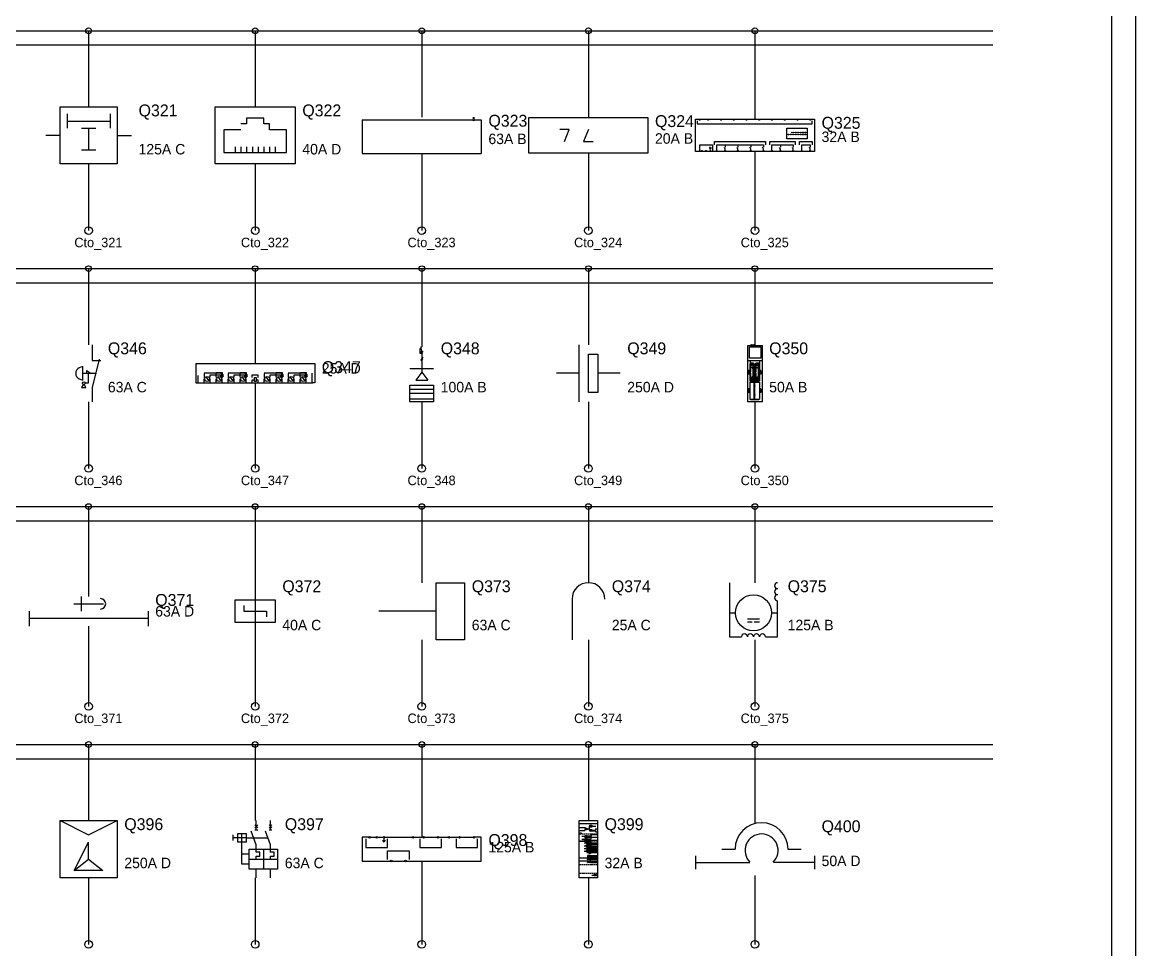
# Model space of a CAD drawing. Header units: metres. Extents: x 2 to 99, y 2 to 133.
# Drawn here: x 75.61 to 99, y 49.69 to 69.18 of the extents above; entities that cross this region are included whole.
import ezdxf

# ---------------------------------------------------------------- set-up
doc = ezdxf.new("R2010")
doc.units = ezdxf.units.M
for name, color, linetype in [('BARRAS_BUSBAR', 7, 'Continuous'), ('COMPONENTES', 7, 'Continuous'), ('FORMATO_LAMINA', 7, 'Continuous'), ('LINEAS_FUERZA', 7, 'Continuous'), ('TEXTOS_CIRCUITO', 7, 'Continuous')]:
    doc.layers.add(name, color=color, linetype=linetype)

msp = doc.modelspace()

# ---------------------------------------------------------------- linework, layer by layer
at = {"layer": 'BARRAS_BUSBAR'}
for p, q in [((5, 69), (96, 69)), ((5, 68.7), (96, 68.7)), ((5, 64), (96, 64)), ((5, 63.7), (96, 63.7)), ((5, 59), (96, 59)), ((5, 58.7), (96, 58.7)), ((5, 54), (96, 54)), ((5, 53.7), (96, 53.7))]:
    msp.add_line(p, q, dxfattribs=at)
at = {"layer": 'COMPONENTES'}
for p, q in [((76.55, 67.25), (76.55, 66.95)), ((77.45, 67.25), (77.45, 66.95)), ((85.081, 67.183), (85.081, 67.135)), ((85.089, 67.183), (85.089, 67.135)), ((85.097, 67.183), (85.097, 67.135)), ((76.55, 67.1), (77.45, 67.1)), ((76.85, 66.95), (77.15, 66.95)), ((77, 66.95), (77, 66.5)), ((82.75, 67.127), (85.065, 67.127)), ((82.75, 67.127), (82.75, 66.417)), ((85.113, 67.127), (85.25, 67.127)), ((85.25, 67.127), (85.25, 66.417)), ((76.4, 66.8), (76.1, 66.8)), ((77.6, 66.8), (77.9, 66.8)), ((76.85, 66.5), (77.15, 66.5)), ((80.08, 66.56), (80.08, 66.44)), ((80.2, 66.56), (80.2, 66.44)), ((80.32, 66.56), (80.32, 66.44)), ((80.44, 66.56), (80.44, 66.44)), ((80.56, 66.56), (80.56, 66.44)), ((80.68, 66.56), (80.68, 66.44)), ((80.8, 66.56), (80.8, 66.44)), ((80.92, 66.56), (80.92, 66.44)), ((90.036, 66.537), (90.089, 66.537)), ((90.045, 66.528), (90.08, 66.528)), ((90.054, 66.519), (90.071, 66.519)), ((90.062, 66.541), (90.062, 66.559)), ((82.75, 66.417), (85.25, 66.417)), ((77.075, 62.4), (77.075, 62.07)), ((83.988, 62.317), (83.959, 62.317)), ((83.959, 62.317), (83.959, 62.222)), ((83.959, 62.255), (84.017, 62.255)), ((84.008, 62.367), (83.992, 62.35)), ((83.992, 62.367), (84.008, 62.35)), ((84, 62.4), (84, 62.359)), ((84, 62.263), (84.017, 62.263)), ((84, 62.247), (84.017, 62.247)), ((84, 62.243), (84, 62.234)), ((84.017, 62.263), (84.017, 62.247)), ((87.3, 62.4), (87.3, 61.2)), ((90.92, 62.395), (90.904, 62.389)), ((90.936, 62.4), (90.92, 62.395)), ((90.933, 62.397), (90.93, 62.397)), ((90.936, 62.397), (90.933, 62.397)), ((90.936, 62.4), (90.936, 62.397)), ((90.936, 62.395), (90.936, 62.397)), ((90.938, 62.395), (90.936, 62.395)), ((90.941, 62.395), (90.938, 62.395)), ((90.941, 62.392), (90.941, 62.395)), ((90.943, 62.392), (90.941, 62.392)), ((90.946, 62.392), (90.943, 62.392)), ((90.946, 62.389), (90.946, 62.392)), ((90.949, 62.389), (90.946, 62.389)), ((90.951, 62.389), (90.949, 62.389)), ((90.954, 62.389), (90.951, 62.389)), ((90.957, 62.389), (90.954, 62.389)), ((90.959, 62.389), (90.957, 62.389)), ((90.962, 62.389), (90.959, 62.389)), ((90.964, 62.389), (90.962, 62.389)), ((90.967, 62.392), (90.964, 62.392)), ((90.964, 62.392), (90.964, 62.389)), ((90.97, 62.392), (90.967, 62.392)), ((90.972, 62.395), (90.97, 62.392)), ((90.975, 62.395), (90.972, 62.395)), ((90.975, 62.397), (90.975, 62.4)), ((90.991, 62.395), (90.975, 62.4)), ((90.978, 62.397), (90.975, 62.397)), ((90.975, 62.397), (90.975, 62.395)), ((90.98, 62.397), (90.978, 62.397)), ((91.007, 62.389), (90.991, 62.395)), ((77.075, 62.07), (77.255, 62.07)), ((79.25, 62.005), (79.25, 61.601)), ((79.25, 62.005), (81.75, 62.005)), ((81.75, 62.005), (81.75, 61.601)), ((83.959, 62.222), (84.017, 62.222)), ((84.021, 62.127), (83.979, 62.086)), ((84.021, 62.102), (83.979, 62.061)), ((84, 62.21), (84, 62.193)), ((84, 62.193), (84, 61.928)), ((90.859, 62.071), (91.143, 62.071)), ((90.891, 61.997), (90.891, 61.639)), ((90.891, 61.997), (91.096, 61.997)), ((90.904, 61.997), (90.904, 62.071)), ((90.904, 61.642), (90.904, 61.995)), ((90.975, 61.995), (90.904, 61.995)), ((90.907, 61.997), (90.907, 62.011)), ((90.972, 62.011), (90.907, 62.011)), ((90.975, 61.997), (90.962, 61.997)), ((90.972, 61.997), (90.972, 62.011)), ((90.975, 61.639), (90.975, 61.997)), ((90.986, 61.639), (90.986, 61.997)), ((90.991, 61.911), (90.991, 61.997)), ((90.999, 61.911), (90.999, 61.997)), ((91.001, 61.997), (91.001, 61.639)), ((91.001, 61.995), (91.043, 61.995)), ((91.009, 61.805), (91.009, 61.995)), ((91.012, 61.882), (91.012, 61.995)), ((91.014, 61.642), (91.014, 61.995)), ((91.086, 61.995), (91.014, 61.995)), ((91.017, 61.997), (91.017, 62.011)), ((91.083, 62.011), (91.017, 62.011)), ((91.043, 61.997), (91.043, 61.995)), ((91.083, 61.997), (91.083, 62.011)), ((91.086, 61.639), (91.086, 61.997)), ((91.096, 62.071), (91.096, 61.639)), ((76.869, 61.95), (76.869, 61.65)), ((76.869, 61.8), (77.169, 61.8)), ((76.955, 61.86), (77.045, 61.8)), ((76.955, 61.86), (76.955, 61.8)), ((76.989, 61.8), (76.989, 61.59)), ((79.793, 61.802), (79.427, 61.802)), ((79.427, 61.799), (79.427, 61.714)), ((79.553, 61.716), (79.553, 61.767)), ((79.553, 61.767), (79.755, 61.767)), ((79.679, 61.716), (79.679, 61.817)), ((79.682, 61.817), (79.806, 61.817)), ((79.755, 61.767), (79.793, 61.719)), ((79.778, 61.784), (79.831, 61.731)), ((79.778, 61.784), (79.778, 61.779)), ((79.778, 61.784), (79.783, 61.784)), ((79.806, 61.794), (79.793, 61.802)), ((79.806, 61.817), (79.806, 61.789)), ((79.806, 61.784), (79.806, 61.794)), ((80.298, 61.802), (79.932, 61.802)), ((79.932, 61.799), (79.932, 61.714)), ((80.058, 61.716), (80.058, 61.767)), ((80.058, 61.767), (80.26, 61.767)), ((80.184, 61.716), (80.184, 61.817)), ((80.187, 61.817), (80.311, 61.817)), ((80.26, 61.767), (80.298, 61.719)), ((80.283, 61.784), (80.336, 61.731)), ((80.283, 61.784), (80.283, 61.779)), ((80.283, 61.784), (80.288, 61.784)), ((80.311, 61.794), (80.298, 61.802)), ((80.311, 61.817), (80.311, 61.789)), ((80.311, 61.784), (80.311, 61.794)), ((80.437, 61.714), (80.437, 61.767)), ((80.437, 61.767), (80.561, 61.767)), ((80.563, 61.714), (80.563, 61.767)), ((81.056, 61.802), (80.689, 61.802)), ((80.689, 61.799), (80.689, 61.714)), ((80.816, 61.716), (80.816, 61.767)), ((80.816, 61.767), (81.018, 61.767)), ((80.942, 61.716), (80.942, 61.817)), ((80.944, 61.817), (81.068, 61.817)), ((81.018, 61.767), (81.056, 61.719)), ((81.04, 61.784), (81.093, 61.731)), ((81.04, 61.784), (81.04, 61.779)), ((81.04, 61.784), (81.045, 61.784)), ((81.068, 61.794), (81.056, 61.802)), ((81.068, 61.817), (81.068, 61.789)), ((81.068, 61.784), (81.068, 61.794)), ((81.561, 61.802), (81.194, 61.802)), ((81.194, 61.799), (81.194, 61.714)), ((81.321, 61.716), (81.321, 61.767)), ((81.321, 61.767), (81.523, 61.767)), ((81.447, 61.716), (81.447, 61.817)), ((81.449, 61.817), (81.573, 61.817)), ((81.523, 61.767), (81.561, 61.719)), ((81.545, 61.784), (81.598, 61.731)), ((81.545, 61.784), (81.545, 61.779)), ((81.545, 61.784), (81.551, 61.784)), ((81.573, 61.794), (81.561, 61.802)), ((81.573, 61.817), (81.573, 61.789)), ((81.573, 61.784), (81.573, 61.794)), ((81.699, 61.612), (81.699, 61.802)), ((83.752, 61.903), (84.248, 61.903)), ((84, 61.821), (83.876, 61.655)), ((84, 61.928), (84, 61.825)), ((84, 61.821), (84.124, 61.655)), ((87.3, 61.8), (86.833, 61.8)), ((88.167, 61.8), (87.7, 61.8)), ((90.862, 61.858), (90.862, 61.779)), ((90.888, 61.858), (90.862, 61.858)), ((90.888, 61.779), (90.862, 61.779)), ((90.888, 61.858), (90.888, 61.779)), ((90.904, 61.805), (90.891, 61.805)), ((90.904, 61.789), (90.891, 61.789)), ((90.975, 61.979), (90.904, 61.979)), ((90.97, 61.963), (90.904, 61.963)), ((90.904, 61.939), (90.925, 61.939)), ((90.912, 61.834), (90.904, 61.834)), ((90.912, 61.8), (90.904, 61.8)), ((90.912, 61.834), (90.912, 61.939)), ((90.912, 61.697), (90.912, 61.8)), ((90.925, 61.924), (90.925, 61.939)), ((90.946, 61.924), (90.925, 61.924)), ((90.925, 61.905), (90.925, 61.911)), ((90.925, 61.911), (90.93, 61.911)), ((90.93, 61.905), (90.925, 61.905)), ((90.93, 61.911), (90.93, 61.905)), ((90.943, 61.905), (90.943, 61.911)), ((90.943, 61.911), (90.949, 61.911)), ((90.949, 61.905), (90.943, 61.905)), ((90.946, 61.924), (90.946, 61.939)), ((90.975, 61.939), (90.946, 61.939)), ((90.949, 61.911), (90.949, 61.905)), ((90.962, 61.697), (90.962, 61.939)), ((90.97, 61.939), (90.97, 61.979)), ((90.991, 61.911), (90.986, 61.908)), ((90.986, 61.908), (90.986, 61.903)), ((90.986, 61.903), (90.991, 61.897)), ((90.991, 61.911), (90.993, 61.911)), ((90.996, 61.908), (90.991, 61.905)), ((90.991, 61.905), (90.991, 61.903)), ((90.991, 61.903), (90.996, 61.9)), ((90.991, 61.897), (90.993, 61.897)), ((90.991, 61.726), (90.991, 61.897)), ((90.993, 61.911), (90.993, 61.908)), ((90.993, 61.908), (90.996, 61.908)), ((90.993, 61.897), (90.993, 61.9)), ((90.993, 61.9), (90.996, 61.9)), ((90.996, 61.908), (90.996, 61.911)), ((90.996, 61.911), (90.999, 61.911)), ((90.999, 61.905), (90.996, 61.908)), ((90.996, 61.9), (90.999, 61.905)), ((90.996, 61.9), (90.996, 61.897)), ((90.996, 61.897), (90.999, 61.897)), ((91.001, 61.908), (90.999, 61.911)), ((90.999, 61.897), (91.001, 61.903)), ((90.999, 61.726), (90.999, 61.897)), ((91.001, 61.903), (91.001, 61.908)), ((91.014, 61.805), (91.001, 61.805)), ((91.014, 61.789), (91.001, 61.789)), ((91.009, 61.639), (91.009, 61.789)), ((91.012, 61.926), (91.014, 61.926)), ((91.012, 61.908), (91.014, 61.908)), ((91.012, 61.882), (91.014, 61.882)), ((91.086, 61.979), (91.014, 61.979)), ((91.08, 61.963), (91.014, 61.963)), ((91.014, 61.939), (91.036, 61.939)), ((91.022, 61.834), (91.014, 61.834)), ((91.022, 61.8), (91.014, 61.8)), ((91.022, 61.834), (91.022, 61.939)), ((91.022, 61.697), (91.022, 61.8)), ((91.036, 61.924), (91.036, 61.939)), ((91.057, 61.924), (91.036, 61.924)), ((91.036, 61.905), (91.036, 61.911)), ((91.036, 61.911), (91.041, 61.911)), ((91.041, 61.905), (91.036, 61.905)), ((91.041, 61.911), (91.041, 61.905)), ((91.054, 61.905), (91.054, 61.911)), ((91.054, 61.911), (91.059, 61.911)), ((91.059, 61.905), (91.054, 61.905)), ((91.057, 61.924), (91.057, 61.939)), ((91.086, 61.939), (91.057, 61.939)), ((91.059, 61.911), (91.059, 61.905)), ((91.072, 61.697), (91.072, 61.939)), ((91.08, 61.939), (91.08, 61.979)), ((91.125, 61.858), (91.101, 61.858)), ((91.101, 61.858), (91.101, 61.779)), ((91.125, 61.779), (91.101, 61.779)), ((91.125, 61.858), (91.125, 61.779)), ((76.989, 61.59), (76.929, 61.59)), ((79.25, 61.601), (79.293, 61.601)), ((79.301, 61.612), (79.301, 61.754)), ((79.308, 61.601), (79.419, 61.601)), ((79.427, 61.612), (79.427, 61.681)), ((79.427, 61.681), (79.434, 61.681)), ((79.434, 61.601), (79.545, 61.601)), ((79.46, 61.724), (79.523, 61.64)), ((79.553, 61.681), (79.543, 61.681)), ((79.553, 61.612), (79.553, 61.681)), ((79.561, 61.601), (79.672, 61.601)), ((79.679, 61.612), (79.679, 61.681)), ((79.679, 61.681), (79.687, 61.681)), ((79.687, 61.601), (79.798, 61.601)), ((79.712, 61.724), (79.775, 61.64)), ((79.793, 61.719), (79.806, 61.731)), ((79.806, 61.681), (79.795, 61.681)), ((79.806, 61.734), (79.806, 61.714)), ((79.806, 61.612), (79.806, 61.681)), ((79.813, 61.601), (79.924, 61.601)), ((79.831, 61.731), (79.826, 61.731)), ((79.831, 61.731), (79.831, 61.736)), ((79.932, 61.612), (79.932, 61.681)), ((79.932, 61.681), (79.939, 61.681)), ((79.939, 61.601), (80.051, 61.601)), ((79.965, 61.724), (80.028, 61.64)), ((80.058, 61.681), (80.048, 61.681)), ((80.058, 61.612), (80.058, 61.681)), ((80.066, 61.601), (80.177, 61.601)), ((80.184, 61.612), (80.184, 61.681)), ((80.184, 61.681), (80.192, 61.681)), ((80.192, 61.601), (80.303, 61.601)), ((80.217, 61.724), (80.28, 61.64)), ((80.298, 61.719), (80.311, 61.731)), ((80.311, 61.681), (80.301, 61.681)), ((80.311, 61.734), (80.311, 61.714)), ((80.311, 61.612), (80.311, 61.681)), ((80.318, 61.601), (80.429, 61.601)), ((80.336, 61.731), (80.331, 61.731)), ((80.336, 61.731), (80.336, 61.736)), ((80.437, 61.612), (80.437, 61.666)), ((80.437, 61.666), (80.482, 61.666)), ((80.444, 61.601), (80.556, 61.601)), ((80.518, 61.666), (80.561, 61.666)), ((80.563, 61.612), (80.563, 61.666)), ((80.571, 61.601), (80.682, 61.601)), ((80.689, 61.612), (80.689, 61.681)), ((80.689, 61.681), (80.697, 61.681)), ((80.697, 61.601), (80.808, 61.601)), ((80.722, 61.724), (80.785, 61.64)), ((80.816, 61.681), (80.806, 61.681)), ((80.816, 61.612), (80.816, 61.681)), ((80.823, 61.601), (80.934, 61.601)), ((80.942, 61.612), (80.942, 61.681)), ((80.942, 61.681), (80.949, 61.681)), ((80.949, 61.601), (81.061, 61.601)), ((80.975, 61.724), (81.038, 61.64)), ((81.056, 61.719), (81.068, 61.731)), ((81.068, 61.681), (81.058, 61.681)), ((81.068, 61.734), (81.068, 61.714)), ((81.068, 61.612), (81.068, 61.681)), ((81.076, 61.601), (81.187, 61.601)), ((81.093, 61.731), (81.088, 61.731)), ((81.093, 61.731), (81.093, 61.736)), ((81.194, 61.612), (81.194, 61.681)), ((81.194, 61.681), (81.202, 61.681)), ((81.202, 61.601), (81.313, 61.601)), ((81.227, 61.724), (81.29, 61.64)), ((81.321, 61.681), (81.311, 61.681)), ((81.321, 61.612), (81.321, 61.681)), ((81.328, 61.601), (81.439, 61.601)), ((81.447, 61.612), (81.447, 61.681)), ((81.447, 61.681), (81.455, 61.681)), ((81.455, 61.601), (81.566, 61.601)), ((81.48, 61.724), (81.543, 61.64)), ((81.561, 61.719), (81.573, 61.731)), ((81.573, 61.681), (81.563, 61.681)), ((81.573, 61.734), (81.573, 61.714)), ((81.573, 61.612), (81.573, 61.681)), ((81.581, 61.601), (81.692, 61.601)), ((81.598, 61.731), (81.593, 61.731)), ((81.598, 61.731), (81.598, 61.736)), ((81.747, 61.601), (81.707, 61.601)), ((83.876, 61.655), (84.124, 61.655)), ((90.891, 61.639), (91.096, 61.639)), ((90.891, 61.616), (91.096, 61.616)), ((90.891, 61.616), (90.891, 61.258)), ((90.904, 61.697), (90.925, 61.697)), ((90.97, 61.674), (90.904, 61.674)), ((90.975, 61.658), (90.904, 61.658)), ((90.975, 61.642), (90.904, 61.642)), ((90.907, 61.616), (90.907, 61.639)), ((90.907, 61.632), (90.972, 61.632)), ((90.907, 61.624), (90.972, 61.624)), ((90.925, 61.724), (90.925, 61.729)), ((90.925, 61.729), (90.93, 61.729)), ((90.93, 61.724), (90.925, 61.724)), ((90.946, 61.713), (90.925, 61.713)), ((90.925, 61.713), (90.925, 61.697)), ((90.93, 61.729), (90.93, 61.724)), ((90.943, 61.724), (90.943, 61.729)), ((90.943, 61.729), (90.949, 61.729)), ((90.949, 61.724), (90.943, 61.724)), ((90.946, 61.713), (90.946, 61.697)), ((90.975, 61.697), (90.946, 61.697)), ((90.949, 61.729), (90.949, 61.724)), ((90.97, 61.658), (90.97, 61.697)), ((90.972, 61.616), (90.972, 61.639)), ((90.991, 61.726), (90.986, 61.721)), ((90.986, 61.721), (90.986, 61.716)), ((90.986, 61.716), (90.991, 61.713)), ((90.986, 61.258), (90.986, 61.616)), ((90.991, 61.542), (90.986, 61.537)), ((90.986, 61.537), (90.986, 61.532)), ((90.986, 61.532), (90.991, 61.529)), ((90.991, 61.726), (90.993, 61.724)), ((90.996, 61.724), (90.991, 61.721)), ((90.991, 61.721), (90.991, 61.718)), ((90.991, 61.718), (90.996, 61.716)), ((90.991, 61.639), (90.991, 61.713)), ((90.991, 61.713), (90.993, 61.713)), ((90.991, 61.542), (90.991, 61.616)), ((90.991, 61.542), (90.991, 61.539)), ((90.991, 61.539), (90.993, 61.539)), ((90.996, 61.539), (90.991, 61.537)), ((90.991, 61.537), (90.991, 61.532)), ((90.991, 61.532), (90.996, 61.532)), ((90.991, 61.358), (90.991, 61.529)), ((90.991, 61.529), (90.993, 61.529)), ((90.993, 61.724), (90.996, 61.724)), ((90.993, 61.716), (90.996, 61.716)), ((90.993, 61.713), (90.993, 61.716)), ((90.993, 61.539), (90.996, 61.539)), ((90.993, 61.532), (90.996, 61.529)), ((90.993, 61.529), (90.993, 61.532)), ((90.996, 61.724), (90.996, 61.726)), ((90.996, 61.726), (90.999, 61.726)), ((90.999, 61.718), (90.996, 61.724)), ((90.996, 61.716), (90.999, 61.718)), ((90.996, 61.716), (90.996, 61.713)), ((90.996, 61.713), (90.999, 61.713)), ((90.996, 61.539), (90.996, 61.542)), ((90.996, 61.542), (90.999, 61.542)), ((90.999, 61.534), (90.996, 61.539)), ((90.996, 61.532), (90.999, 61.534)), ((90.996, 61.529), (90.999, 61.529)), ((91.001, 61.721), (90.999, 61.726)), ((90.999, 61.713), (91.001, 61.716)), ((90.999, 61.639), (90.999, 61.713)), ((90.999, 61.542), (90.999, 61.616)), ((91.001, 61.537), (90.999, 61.542)), ((90.999, 61.529), (91.001, 61.532)), ((90.999, 61.358), (90.999, 61.529)), ((91.001, 61.716), (91.001, 61.721)), ((91.001, 61.532), (91.001, 61.537)), ((91.014, 61.697), (91.036, 61.697)), ((91.08, 61.674), (91.014, 61.674)), ((91.086, 61.658), (91.014, 61.658)), ((91.086, 61.642), (91.014, 61.642)), ((91.017, 61.639), (91.017, 61.642)), ((91.017, 61.616), (91.017, 61.639)), ((91.017, 61.632), (91.083, 61.632)), ((91.017, 61.624), (91.083, 61.624)), ((91.036, 61.729), (91.041, 61.729)), ((91.036, 61.724), (91.036, 61.729)), ((91.041, 61.724), (91.036, 61.724)), ((91.057, 61.713), (91.036, 61.713)), ((91.036, 61.713), (91.036, 61.697)), ((91.041, 61.729), (91.041, 61.724)), ((91.054, 61.729), (91.059, 61.729)), ((91.054, 61.724), (91.054, 61.729)), ((91.059, 61.724), (91.054, 61.724)), ((91.057, 61.713), (91.057, 61.697)), ((91.086, 61.697), (91.057, 61.697)), ((91.059, 61.729), (91.059, 61.724)), ((91.08, 61.658), (91.08, 61.697)), ((91.083, 61.616), (91.083, 61.639)), ((91.096, 61.616), (91.096, 61.258)), ((83.752, 61.469), (84.248, 61.469)), ((83.752, 61.386), (84.248, 61.386)), ((90.888, 61.476), (90.862, 61.476)), ((90.862, 61.476), (90.862, 61.397)), ((90.888, 61.397), (90.862, 61.397)), ((90.888, 61.476), (90.888, 61.397)), ((90.991, 61.358), (90.986, 61.353)), ((90.986, 61.353), (90.986, 61.347)), ((90.986, 61.347), (90.991, 61.342)), ((90.991, 61.358), (90.991, 61.355)), ((90.991, 61.355), (90.993, 61.355)), ((90.996, 61.353), (90.991, 61.353)), ((90.991, 61.353), (90.991, 61.347)), ((90.991, 61.347), (90.996, 61.347)), ((90.991, 61.345), (90.993, 61.345)), ((90.991, 61.342), (90.991, 61.345)), ((90.991, 61.258), (90.991, 61.342)), ((90.993, 61.355), (90.996, 61.355)), ((90.993, 61.347), (90.993, 61.345)), ((90.993, 61.345), (90.993, 61.347)), ((90.993, 61.345), (90.996, 61.345)), ((90.996, 61.355), (90.999, 61.358)), ((90.999, 61.35), (90.996, 61.353)), ((90.996, 61.347), (90.999, 61.35)), ((90.996, 61.345), (90.999, 61.345)), ((91.001, 61.353), (90.999, 61.358)), ((90.999, 61.342), (91.001, 61.347)), ((90.999, 61.345), (90.999, 61.342)), ((90.999, 61.258), (90.999, 61.342)), ((91.001, 61.347), (91.001, 61.353)), ((91.125, 61.476), (91.101, 61.476)), ((91.101, 61.476), (91.101, 61.397)), ((91.125, 61.397), (91.101, 61.397)), ((91.125, 61.476), (91.125, 61.397)), ((83.752, 61.262), (84.248, 61.262)), ((90.891, 61.258), (91.096, 61.258)), ((90.907, 61.258), (90.907, 61.242)), ((91.083, 61.242), (90.907, 61.242)), ((90.972, 61.242), (90.972, 61.258)), ((91.017, 61.242), (91.017, 61.258)), ((91.083, 61.258), (91.083, 61.242)), ((80.5, 57.4), (80.5, 56.2)), ((90.463, 57.4), (90.463, 56.768)), ((76.844, 57.112), (76.844, 56.8)), ((76.688, 56.956), (77.312, 56.956)), ((87.157, 57.057), (87.157, 56.2)), ((91.474, 56.768), (91.474, 57.021)), ((75.75, 56.8), (75.75, 56.487)), ((78.25, 56.644), (75.75, 56.644)), ((78.25, 56.8), (78.25, 56.487)), ((84.3, 56.8), (83.1, 56.8)), ((90.463, 56.768), (90.589, 56.768)), ((90.463, 56.768), (90.463, 56.263)), ((90.842, 56.642), (91.095, 56.642)), ((91.347, 56.768), (91.474, 56.768)), ((91.474, 56.263), (91.474, 56.768)), ((90.842, 56.579), (90.943, 56.579)), ((90.981, 56.579), (91.095, 56.579)), ((90.463, 56.263), (90.716, 56.263)), ((91.221, 56.263), (91.474, 56.263)), ((80.553, 52.31), (80.493, 52.25)), ((80.493, 52.31), (80.553, 52.25)), ((80.493, 52.205), (80.553, 52.205)), ((80.523, 52.205), (80.523, 52.4)), ((80.853, 52.31), (80.793, 52.25)), ((80.793, 52.31), (80.853, 52.25)), ((80.793, 52.205), (80.853, 52.205)), ((80.823, 52.205), (80.823, 52.4)), ((87.309, 52.336), (87.689, 52.336)), ((87.31, 52.195), (87.426, 52.195)), ((87.311, 52.254), (87.426, 52.254)), ((87.426, 52.257), (87.437, 52.236)), ((87.426, 52.195), (87.44, 52.213)), ((87.477, 52.224), (87.511, 52.224)), ((87.514, 52.283), (87.514, 52.196)), ((87.514, 52.283), (87.528, 52.283)), ((87.514, 52.195), (87.528, 52.195)), ((87.528, 52.262), (87.572, 52.303)), ((87.528, 52.175), (87.572, 52.216)), ((87.551, 52.279), (87.566, 52.279)), ((87.551, 52.27), (87.566, 52.27)), ((87.551, 52.191), (87.567, 52.191)), ((87.551, 52.183), (87.567, 52.183)), ((87.572, 52.201), (87.648, 52.201)), ((87.572, 52.186), (87.648, 52.186)), ((87.573, 52.283), (87.66, 52.283)), ((87.647, 52.224), (87.687, 52.224)), ((87.648, 52.224), (87.648, 52.201)), ((87.648, 52.186), (87.648, 52.166)), ((77, 51.59), (77, 51.95)), ((80.028, 52.1), (80.028, 51.98)), ((80.312, 52.04), (80.028, 52.04)), ((80.222, 51.95), (80.222, 52.13)), ((80.312, 52.04), (80.772, 52.04)), ((82.924, 52.05), (83.03, 52.05)), ((83.076, 52.05), (83.182, 52.05)), ((83.174, 51.982), (83.235, 51.982)), ((83.182, 51.967), (83.227, 51.967)), ((83.197, 51.952), (83.212, 51.952)), ((83.205, 52.027), (83.205, 51.989)), ((83.227, 52.05), (84.015, 52.05)), ((84.061, 52.05), (84.318, 52.05)), ((84.364, 52.05), (84.773, 52.05)), ((84.818, 52.05), (85.076, 52.05)), ((87.309, 51.973), (87.338, 51.973)), ((87.554, 51.961), (87.309, 51.961)), ((87.312, 52.125), (87.341, 52.125)), ((87.323, 52.137), (87.335, 52.137)), ((87.335, 52.148), (87.335, 52.125)), ((87.341, 52.145), (87.341, 52.128)), ((87.347, 52.14), (87.347, 52.134)), ((87.353, 51.973), (87.382, 51.973)), ((87.355, 52.125), (87.385, 52.125)), ((87.434, 52.063), (87.364, 52.063)), ((87.434, 52.005), (87.364, 52.005)), ((87.394, 51.973), (87.423, 51.973)), ((87.396, 52.125), (87.426, 52.125)), ((87.434, 52.043), (87.478, 52.084)), ((87.434, 51.984), (87.478, 52.025)), ((87.437, 51.973), (87.467, 51.973)), ((87.44, 52.125), (87.47, 52.125)), ((87.455, 51.923), (87.475, 51.946)), ((87.464, 51.917), (87.484, 51.94)), ((87.478, 52.078), (87.557, 52.078)), ((87.478, 52.049), (87.683, 52.049)), ((87.478, 52.02), (87.56, 52.02)), ((87.478, 51.99), (87.683, 51.99)), ((87.481, 51.973), (87.511, 51.973)), ((87.484, 52.125), (87.514, 52.125)), ((87.484, 51.94), (87.554, 51.94)), ((87.525, 51.973), (87.554, 51.973)), ((87.528, 52.125), (87.557, 52.125)), ((87.554, 51.961), (87.554, 51.739)), ((87.56, 52.02), (87.56, 52.107)), ((87.56, 52.107), (87.683, 52.107)), ((87.566, 51.973), (87.593, 51.973)), ((87.569, 52.125), (87.595, 52.125)), ((87.607, 51.973), (87.636, 51.973)), ((87.61, 52.125), (87.639, 52.125)), ((87.647, 52.166), (87.687, 52.166)), ((87.648, 51.973), (87.677, 51.973)), ((87.651, 52.125), (87.68, 52.125)), ((80.672, 51.8), (80.672, 51.38)), ((80.972, 51.8), (80.972, 51.38)), ((87.411, 51.932), (87.455, 51.932)), ((87.411, 51.873), (87.455, 51.873)), ((87.411, 51.815), (87.455, 51.815)), ((87.411, 51.756), (87.455, 51.756)), ((87.455, 51.864), (87.475, 51.888)), ((87.455, 51.806), (87.475, 51.829)), ((87.455, 51.747), (87.475, 51.771)), ((87.464, 51.859), (87.484, 51.882)), ((87.464, 51.8), (87.484, 51.823)), ((87.464, 51.741), (87.484, 51.765)), ((87.47, 51.902), (87.514, 51.902)), ((87.47, 51.844), (87.514, 51.844)), ((87.47, 51.785), (87.514, 51.785)), ((87.47, 51.727), (87.514, 51.727)), ((87.484, 51.932), (87.689, 51.932)), ((87.484, 51.882), (87.554, 51.882)), ((87.484, 51.873), (87.689, 51.873)), ((87.484, 51.823), (87.554, 51.823)), ((87.484, 51.815), (87.689, 51.815)), ((87.484, 51.765), (87.554, 51.765)), ((87.484, 51.756), (87.689, 51.756)), ((87.514, 51.894), (87.534, 51.917)), ((87.514, 51.835), (87.534, 51.859)), ((87.514, 51.777), (87.534, 51.8)), ((87.514, 51.718), (87.534, 51.741)), ((87.522, 51.888), (87.543, 51.911)), ((87.522, 51.829), (87.543, 51.853)), ((87.522, 51.771), (87.543, 51.794)), ((87.522, 51.712), (87.543, 51.736)), ((87.543, 51.914), (87.554, 51.914)), ((87.543, 51.902), (87.689, 51.902)), ((87.543, 51.856), (87.554, 51.856)), ((87.543, 51.844), (87.689, 51.844)), ((87.543, 51.797), (87.554, 51.797)), ((87.543, 51.785), (87.689, 51.785)), ((87.543, 51.739), (87.554, 51.739)), ((87.543, 51.727), (87.689, 51.727)), ((90.306, 51.8), (90.583, 51.8)), ((91.694, 51.8), (91.972, 51.8)), ((76.7, 51.35), (77, 51.59)), ((77, 51.59), (77.3, 51.35)), ((80.373, 51.695), (80.222, 51.695)), ((80.373, 51.59), (80.972, 51.59)), ((83.379, 51.55), (83.636, 51.55)), ((87.484, 51.61), (87.309, 51.61)), ((87.484, 51.551), (87.309, 51.551)), ((87.312, 51.475), (87.341, 51.475)), ((87.355, 51.475), (87.385, 51.475)), ((87.396, 51.475), (87.426, 51.475)), ((87.44, 51.475), (87.47, 51.475)), ((87.514, 51.668), (87.484, 51.668)), ((87.484, 51.668), (87.484, 51.583)), ((87.514, 51.639), (87.484, 51.639)), ((87.514, 51.61), (87.484, 51.61)), ((87.514, 51.58), (87.484, 51.58)), ((87.514, 51.551), (87.484, 51.551)), ((87.484, 51.551), (87.484, 51.522)), ((87.514, 51.522), (87.484, 51.522)), ((87.484, 51.475), (87.514, 51.475)), ((87.514, 51.668), (87.543, 51.683)), ((87.514, 51.639), (87.543, 51.654)), ((87.514, 51.61), (87.543, 51.624)), ((87.514, 51.58), (87.543, 51.595)), ((87.514, 51.551), (87.543, 51.566)), ((87.514, 51.522), (87.543, 51.537)), ((87.528, 51.475), (87.557, 51.475)), ((87.543, 51.668), (87.689, 51.668)), ((87.543, 51.639), (87.689, 51.639)), ((87.543, 51.61), (87.689, 51.61)), ((87.543, 51.58), (87.689, 51.58)), ((87.543, 51.551), (87.689, 51.551)), ((87.543, 51.522), (87.689, 51.522)), ((87.569, 51.475), (87.595, 51.475)), ((87.61, 51.475), (87.639, 51.475)), ((87.651, 51.475), (87.68, 51.475)), ((89.75, 51.661), (89.75, 51.383)), ((89.75, 51.522), (90.889, 51.522)), ((92.25, 51.522), (91.389, 51.522)), ((92.25, 51.661), (92.25, 51.383)), ((80.523, 51.2), (80.523, 51.365)), ((80.823, 51.2), (80.823, 51.365)), ((87.314, 51.297), (87.344, 51.297)), ((87.358, 51.297), (87.388, 51.297)), ((87.399, 51.297), (87.429, 51.297)), ((87.443, 51.297), (87.473, 51.297)), ((87.487, 51.297), (87.516, 51.297)), ((87.531, 51.297), (87.56, 51.297)), ((87.572, 51.297), (87.598, 51.297)), ((87.575, 51.256), (87.619, 51.256)), ((87.613, 51.297), (87.642, 51.297)), ((87.654, 51.297), (87.683, 51.297)), ((87.661, 51.259), (87.691, 51.259))]:
    msp.add_line(p, q, dxfattribs=at)
for points in [[(76.4, 67.4), (77.6, 67.4), (77.6, 66.2), (76.4, 66.2)], [(79.66, 67.4), (81.34, 67.4), (81.34, 66.2), (79.66, 66.2)], [(86.25, 67.175), (88.75, 67.175), (88.75, 66.425), (86.25, 66.425)], [(89.75, 67.139), (92.25, 67.139), (92.25, 66.461), (89.75, 66.461)], [(91.67, 66.952), (92.094, 66.952), (92.094, 66.729), (91.67, 66.729)], [(91.701, 66.827), (91.71, 66.827), (91.71, 66.809), (91.701, 66.809)], [(91.737, 66.827), (91.746, 66.827), (91.746, 66.809), (91.737, 66.809)], [(91.772, 66.871), (91.781, 66.871), (91.781, 66.854), (91.772, 66.854)], [(91.772, 66.827), (91.781, 66.827), (91.781, 66.809), (91.772, 66.809)], [(91.808, 66.871), (91.817, 66.871), (91.817, 66.854), (91.808, 66.854)], [(91.808, 66.827), (91.817, 66.827), (91.817, 66.809), (91.808, 66.809)], [(91.844, 66.871), (91.853, 66.871), (91.853, 66.854), (91.844, 66.854)], [(91.844, 66.827), (91.853, 66.827), (91.853, 66.809), (91.844, 66.809)], [(91.879, 66.871), (91.888, 66.871), (91.888, 66.854), (91.879, 66.854)], [(91.879, 66.827), (91.888, 66.827), (91.888, 66.809), (91.879, 66.809)], [(91.915, 66.871), (91.924, 66.871), (91.924, 66.854), (91.915, 66.854)], [(91.915, 66.827), (91.924, 66.827), (91.924, 66.809), (91.915, 66.809)], [(91.951, 66.871), (91.96, 66.871), (91.96, 66.854), (91.951, 66.854)], [(91.951, 66.827), (91.96, 66.827), (91.96, 66.809), (91.951, 66.809)], [(91.987, 66.871), (91.996, 66.871), (91.996, 66.854), (91.987, 66.854)], [(91.987, 66.827), (91.996, 66.827), (91.996, 66.809), (91.987, 66.809)], [(92.022, 66.871), (92.031, 66.871), (92.031, 66.854), (92.022, 66.854)], [(92.022, 66.827), (92.031, 66.827), (92.031, 66.809), (92.022, 66.809)], [(92.058, 66.871), (92.067, 66.871), (92.067, 66.854), (92.058, 66.854)], [(92.058, 66.827), (92.067, 66.827), (92.067, 66.809), (92.058, 66.809)], [(90.851, 62.387), (91.149, 62.387), (91.149, 61.2), (90.851, 61.2)], [(90.886, 62.358), (91.122, 62.358), (91.122, 62.116), (90.886, 62.116)], [(87.5, 62.2), (87.7, 62.2), (87.7, 61.4), (87.5, 61.4)], [(79.793, 61.784), (79.818, 61.784), (79.818, 61.734), (79.793, 61.734)], [(80.298, 61.784), (80.323, 61.784), (80.323, 61.734), (80.298, 61.734)], [(81.056, 61.784), (81.081, 61.784), (81.081, 61.734), (81.056, 61.734)], [(81.561, 61.784), (81.586, 61.784), (81.586, 61.734), (81.561, 61.734)], [(80.482, 61.711), (80.518, 61.711), (80.518, 61.625), (80.482, 61.625)], [(83.752, 61.552), (84.248, 61.552), (84.248, 61.2), (83.752, 61.2)], [(84.3, 57.4), (84.9, 57.4), (84.9, 56.2), (84.3, 56.2)], [(80.08, 57.04), (80.92, 57.04), (80.92, 56.56), (80.08, 56.56)], [(76.4, 52.4), (77.6, 52.4), (77.6, 51.2), (76.4, 51.2)], [(87.309, 52.4), (87.689, 52.4), (87.689, 51.2), (87.309, 51.2)], [(87.528, 52.303), (87.572, 52.303), (87.572, 52.262), (87.528, 52.262)], [(87.528, 52.216), (87.572, 52.216), (87.572, 52.175), (87.528, 52.175)], [(80.133, 52.13), (80.312, 52.13), (80.312, 51.95), (80.133, 51.95)], [(87.434, 52.084), (87.478, 52.084), (87.478, 52.04), (87.434, 52.04)], [(87.434, 52.025), (87.478, 52.025), (87.478, 51.981), (87.434, 51.981)], [(87.455, 51.946), (87.484, 51.946), (87.484, 51.917), (87.455, 51.917)], [(80.373, 51.8), (80.972, 51.8), (80.972, 51.38), (80.373, 51.38)], [(87.455, 51.888), (87.484, 51.888), (87.484, 51.859), (87.455, 51.859)], [(87.455, 51.829), (87.484, 51.829), (87.484, 51.8), (87.455, 51.8)], [(87.455, 51.771), (87.484, 51.771), (87.484, 51.741), (87.455, 51.741)], [(87.514, 51.917), (87.543, 51.917), (87.543, 51.888), (87.514, 51.888)], [(87.514, 51.859), (87.543, 51.859), (87.543, 51.829), (87.514, 51.829)], [(87.514, 51.8), (87.543, 51.8), (87.543, 51.771), (87.514, 51.771)], [(87.514, 51.741), (87.543, 51.741), (87.543, 51.712), (87.514, 51.712)]]:
    msp.add_lwpolyline(points, close=True, dxfattribs=at)
for points in [[(80.2, 66.92), (80.2, 66.92), (79.84, 66.92), (79.84, 66.44), (81.16, 66.44), (81.16, 66.92), (80.8, 66.92), (80.8, 67.04), (80.68, 67.04), (80.68, 67.16), (80.32, 67.16), (80.32, 67.04), (80.2, 67.04)], [(87, 66.675), (87.1, 66.925), (86.9, 66.925)], [(87.5, 66.925), (87.4, 66.675), (87.6, 66.675)], [(89.786, 67.108), (89.786, 67.041), (92.205, 67.041), (92.205, 67.108)], [(89.839, 66.461), (89.839, 66.599), (90.107, 66.599), (90.107, 66.461), (90.107, 66.465)], [(90.152, 66.604), (90.152, 66.671), (91.223, 66.671), (91.223, 66.604)], [(90.196, 66.483), (90.196, 66.599), (90.375, 66.599), (90.375, 66.554)], [(90.375, 66.483), (90.375, 66.51), (90.357, 66.546)], [(90.375, 66.599), (90.643, 66.599), (90.643, 66.554)], [(90.643, 66.483), (90.643, 66.51), (90.625, 66.546)], [(90.643, 66.599), (90.911, 66.599), (90.911, 66.554)], [(90.911, 66.487), (90.911, 66.514), (90.893, 66.55)], [(90.911, 66.599), (91.179, 66.599), (91.179, 66.554)], [(91.179, 66.487), (91.179, 66.514), (91.161, 66.55)], [(91.312, 66.604), (91.312, 66.671), (91.848, 66.671), (91.848, 66.604)], [(91.357, 66.483), (91.357, 66.599), (91.536, 66.599), (91.536, 66.554)], [(91.536, 66.483), (91.536, 66.51), (91.518, 66.546)], [(91.536, 66.599), (91.804, 66.599), (91.804, 66.554)], [(91.804, 66.483), (91.804, 66.51), (91.786, 66.546)], [(91.938, 66.604), (91.938, 66.671), (92.205, 66.671), (92.205, 66.604)], [(91.982, 66.483), (91.982, 66.599), (92.161, 66.599), (92.161, 66.554)], [(92.161, 66.487), (92.161, 66.514), (92.143, 66.55)], [(84, 62.263), (84, 62.276), (83.979, 62.359)], [(77.225, 62.1), (77.075, 61.5), (77.075, 61.2)], [(76.884, 61.56), (76.854, 61.5), (76.944, 61.5), (76.914, 61.56)], [(80.26, 56.92), (80.26, 56.8), (80.74, 56.8), (80.74, 56.68)], [(76.4, 52.4), (77, 52.1), (77.6, 52.4)], [(80.523, 51.59), (80.523, 51.65), (80.597, 51.65), (80.597, 51.74), (80.523, 51.74), (80.523, 51.89), (80.418, 52.175)], [(80.823, 51.59), (80.823, 51.65), (80.898, 51.65), (80.898, 51.74), (80.823, 51.74), (80.823, 51.89), (80.718, 52.175)], [(77.3, 51.35), (76.7, 51.35), (77, 51.95)], [(80.373, 51.485), (80.222, 51.485), (80.222, 51.95)], [(82.879, 52.05), (82.75, 52.05), (82.75, 51.55), (83.333, 51.55)], [(82.826, 52.02), (82.826, 51.838), (83.28, 51.838), (83.28, 52.02)], [(83.682, 51.55), (85.25, 51.55), (85.25, 52.05), (85.121, 52.05)], [(83.962, 52.02), (83.962, 51.838), (84.417, 51.838), (84.417, 52.02)], [(84.72, 52.02), (84.72, 51.838), (85.174, 51.838), (85.174, 52.02)], [(83.28, 51.58), (83.28, 51.762), (83.735, 51.762), (83.735, 51.58)], [(87.689, 51.267), (87.674, 51.267), (87.674, 51.25), (87.689, 51.25)]]:
    msp.add_lwpolyline(points, dxfattribs=at)
for centre, radius in [((89.839, 67.126), 0.00893), ((90.018, 67.126), 0.00893), ((90.286, 67.126), 0.00893), ((90.554, 67.126), 0.00893), ((90.821, 67.126), 0.00893), ((91.089, 67.126), 0.00893), ((91.357, 67.126), 0.00893), ((91.625, 67.126), 0.00893), ((91.893, 67.126), 0.00893), ((92.161, 67.126), 0.00893), ((89.884, 66.474), 0.00893), ((89.973, 66.474), 0.00893), ((90.062, 66.474), 0.00893), ((90.196, 66.474), 0.00893), ((90.375, 66.474), 0.00893), ((90.643, 66.474), 0.00893), ((90.911, 66.474), 0.00893), ((91.179, 66.474), 0.00893), ((91.357, 66.474), 0.00893), ((91.536, 66.474), 0.00893), ((91.804, 66.474), 0.00893), ((91.982, 66.474), 0.00893), ((92.161, 66.474), 0.00893), ((84.021, 62.127), 0.00414), ((84, 61.903), 0.00828), ((76.899, 61.59), 0.03), ((79.301, 61.601), 0.00631), ((79.427, 61.601), 0.00631), ((79.49, 61.681), 0.0526), ((79.553, 61.601), 0.00631), ((79.679, 61.601), 0.00631), ((79.742, 61.681), 0.0526), ((79.806, 61.601), 0.00631), ((79.932, 61.601), 0.00631), ((79.995, 61.681), 0.0526), ((80.058, 61.601), 0.00631), ((80.184, 61.601), 0.00631), ((80.247, 61.681), 0.0526), ((80.311, 61.601), 0.00631), ((80.437, 61.601), 0.00631), ((80.563, 61.601), 0.00631), ((80.689, 61.601), 0.00631), ((80.753, 61.681), 0.0526), ((80.816, 61.601), 0.00631), ((80.942, 61.601), 0.00631), ((81.005, 61.681), 0.0526), ((81.068, 61.601), 0.00631), ((81.194, 61.601), 0.00631), ((81.258, 61.681), 0.0526), ((81.321, 61.601), 0.00631), ((81.447, 61.601), 0.00631), ((81.51, 61.681), 0.0526), ((81.573, 61.601), 0.00631), ((81.699, 61.601), 0.00631), ((90.968, 56.768), 0.379), ((87.449, 52.224), 0.0146), ((87.461, 52.224), 0.0146), ((82.902, 52.05), 0.017), ((83.053, 52.05), 0.017), ((83.205, 52.05), 0.017), ((83.811, 52.05), 0.017), ((84.038, 52.05), 0.017), ((84.341, 52.05), 0.017), ((84.568, 52.05), 0.017), ((84.795, 52.05), 0.017), ((85.098, 52.05), 0.017), ((87.554, 51.94), 0.00146), ((87.56, 52.078), 0.00146), ((87.554, 51.914), 0.00146), ((87.554, 51.882), 0.00146), ((87.554, 51.856), 0.00146), ((87.554, 51.823), 0.00146), ((87.554, 51.797), 0.00146), ((87.554, 51.765), 0.00146), ((87.554, 51.739), 0.00146), ((83.356, 51.55), 0.017), ((83.659, 51.55), 0.017), ((87.484, 51.668), 0.00146), ((87.484, 51.639), 0.00146), ((87.484, 51.61), 0.00146), ((87.484, 51.58), 0.00146), ((87.484, 51.551), 0.00146), ((87.484, 51.522), 0.00146), ((87.634, 51.256), 0.0146), ((87.645, 51.256), 0.0146)]:
    msp.add_circle(centre, radius, dxfattribs=at)
for centre, radius, start, end in [((85.089, 67.135), 0.0242, 180, 360), ((84, 62.222), 0.0134, 270, 450), ((76.865, 61.8), 0.135, 88, 272), ((87.5, 57.057), 0.343, 0, 180), ((91.474, 57.337), 0.0632, 90, 270), ((91.474, 57.211), 0.0632, 90, 270), ((91.474, 57.084), 0.0632, 90, 270), ((77.25, 56.956), 0.109, 270, 450), ((90.779, 56.263), 0.0632, 0, 180), ((90.905, 56.263), 0.0632, 0, 180), ((91.032, 56.263), 0.0632, 0, 180), ((91.158, 56.263), 0.0632, 0, 180), ((87.536, 52.295), 0.0038, 180, 360), ((87.536, 52.207), 0.00381, 180, 360), ((87.544, 52.295), 0.0038, 0, 180), ((87.544, 52.207), 0.00381, 0, 180), ((91.139, 51.8), 0.556, 0, 180), ((91.139, 51.772), 0.347, 315, 585)]:
    msp.add_arc(centre, radius, start, end, dxfattribs=at)
at = {"layer": 'FORMATO_LAMINA'}
for points in [[(2, 2), (99, 2), (99, 133), (2, 133)], [(2.5, 2.5), (98.5, 2.5), (98.5, 132.5), (2.5, 132.5)]]:
    msp.add_lwpolyline(points, close=True, dxfattribs=at)
at = {"layer": 'LINEAS_FUERZA'}
for p, q in [((77, 69), (77, 67.4)), ((80.5, 69), (80.5, 67.4)), ((84, 69), (84, 67.183)), ((87.5, 69), (87.5, 67.175)), ((91, 69), (91, 67.139)), ((91, 66.461), (91, 64.8)), ((84, 66.417), (84, 64.8)), ((87.5, 66.425), (87.5, 64.8)), ((77, 66.2), (77, 64.8)), ((80.5, 66.2), (80.5, 64.8)), ((77, 64), (77, 62.4)), ((80.5, 64), (80.5, 62.005)), ((84, 64), (84, 62.4)), ((87.5, 64), (87.5, 62.4)), ((91, 64), (91, 62.4)), ((80.5, 61.595), (80.5, 59.8)), ((77, 61.2), (77, 59.8)), ((84, 61.2), (84, 59.8)), ((87.5, 61.2), (87.5, 59.8)), ((91, 61.2), (91, 59.8)), ((77, 59), (77, 57.112)), ((80.5, 59), (80.5, 57.4)), ((84, 59), (84, 57.4)), ((87.5, 59), (87.5, 57.4)), ((91, 59), (91, 57.4)), ((77, 56.487), (77, 54.8)), ((80.5, 56.2), (80.5, 54.8)), ((84, 56.2), (84, 54.8)), ((87.5, 56.2), (87.5, 54.8)), ((91, 56.2), (91, 54.8)), ((77, 54), (77, 52.4)), ((80.5, 54), (80.5, 52.4)), ((84, 54), (84, 52.067)), ((87.5, 54), (87.5, 52.4)), ((91, 54), (91, 52.356)), ((84, 51.533), (84, 49.8)), ((91, 51.244), (91, 49.8)), ((77, 51.2), (77, 49.8)), ((80.5, 51.2), (80.5, 49.8)), ((87.5, 51.2), (87.5, 49.8))]:
    msp.add_line(p, q, dxfattribs=at)
for centre, radius in [((77, 69), 0.06), ((80.5, 69), 0.06), ((84, 69), 0.06), ((87.5, 69), 0.06), ((91, 69), 0.06), ((77, 64.8), 0.08), ((80.5, 64.8), 0.08), ((84, 64.8), 0.08), ((87.5, 64.8), 0.08), ((91, 64.8), 0.08), ((77, 64), 0.06), ((80.5, 64), 0.06), ((84, 64), 0.06), ((87.5, 64), 0.06), ((91, 64), 0.06), ((77, 59.8), 0.08), ((80.5, 59.8), 0.08), ((84, 59.8), 0.08), ((87.5, 59.8), 0.08), ((91, 59.8), 0.08), ((77, 59), 0.06), ((80.5, 59), 0.06), ((84, 59), 0.06), ((87.5, 59), 0.06), ((91, 59), 0.06), ((77, 54.8), 0.08), ((80.5, 54.8), 0.08), ((84, 54.8), 0.08), ((87.5, 54.8), 0.08), ((91, 54.8), 0.08), ((77, 54), 0.06), ((80.5, 54), 0.06), ((84, 54), 0.06), ((87.5, 54), 0.06), ((91, 54), 0.06), ((77, 49.8), 0.08), ((80.5, 49.8), 0.08), ((84, 49.8), 0.08), ((87.5, 49.8), 0.08), ((91, 49.8), 0.08)]:
    msp.add_circle(centre, radius, dxfattribs=at)

# ---------------------------------------------------------------- texts
at = {"layer": 'TEXTOS_CIRCUITO'}
for s, height, p in [('Q321', 0.25, (78.05, 67.2)), ('Q322', 0.25, (81.49, 67.2)), ('Q323', 0.25, (85.4, 66.983)), ('Q324', 0.25, (88.9, 66.975)), ('Q325', 0.25, (92.4, 66.939)), ('63A B', 0.22, (85.4, 66.617)), ('20A B', 0.22, (88.9, 66.625)), ('32A B', 0.22, (92.4, 66.661)), ('125A C', 0.22, (78.05, 66.4)), ('40A D', 0.22, (81.49, 66.4)), ('Cto_321', 0.2, (76.7, 64.45)), ('Cto_322', 0.2, (80.2, 64.45)), ('Cto_323', 0.2, (83.7, 64.45)), ('Cto_324', 0.2, (87.2, 64.45)), ('Cto_325', 0.2, (90.7, 64.45)), ('Q346', 0.25, (77.405, 62.2)), ('Q348', 0.25, (84.398, 62.2)), ('Q349', 0.25, (88.317, 62.2)), ('Q350', 0.25, (91.299, 62.2)), ('25A D', 0.22, (81.9, 61.795)), ('Q347', 0.25, (81.9, 61.805)), ('63A C', 0.22, (77.405, 61.4)), ('100A B', 0.22, (84.398, 61.4)), ('250A D', 0.22, (88.317, 61.4)), ('50A B', 0.22, (91.299, 61.4)), ('Cto_346', 0.2, (76.7, 59.45)), ('Cto_347', 0.2, (80.2, 59.45)), ('Cto_348', 0.2, (83.7, 59.45)), ('Cto_349', 0.2, (87.2, 59.45)), ('Cto_350', 0.2, (90.7, 59.45)), ('Q372', 0.25, (81.07, 57.2)), ('Q373', 0.25, (85.05, 57.2)), ('Q374', 0.25, (87.993, 57.2)), ('Q375', 0.25, (91.687, 57.2)), ('Q371', 0.25, (78.4, 56.912)), ('63A D', 0.22, (78.4, 56.688)), ('40A C', 0.22, (81.07, 56.4)), ('63A C', 0.22, (85.05, 56.4)), ('25A C', 0.22, (87.993, 56.4)), ('125A B', 0.22, (91.687, 56.4)), ('Cto_371', 0.2, (76.7, 54.45)), ('Cto_372', 0.2, (80.2, 54.45)), ('Cto_373', 0.2, (83.7, 54.45)), ('Cto_374', 0.2, (87.2, 54.45)), ('Cto_375', 0.2, (90.7, 54.45)), ('Q396', 0.25, (77.75, 52.2)), ('Q397', 0.25, (81.123, 52.2)), ('Q399', 0.25, (87.841, 52.2)), ('Q400', 0.25, (92.4, 52.156)), ('Q398', 0.25, (85.4, 51.867)), ('125A B', 0.22, (85.4, 51.733)), ('250A D', 0.22, (77.75, 51.4)), ('63A C', 0.22, (81.123, 51.4)), ('32A B', 0.22, (87.841, 51.4)), ('50A D', 0.22, (92.4, 51.444))]:
    msp.add_text(s, height=height, dxfattribs=at).set_placement(p)

doc.saveas('drawing.dxf')
